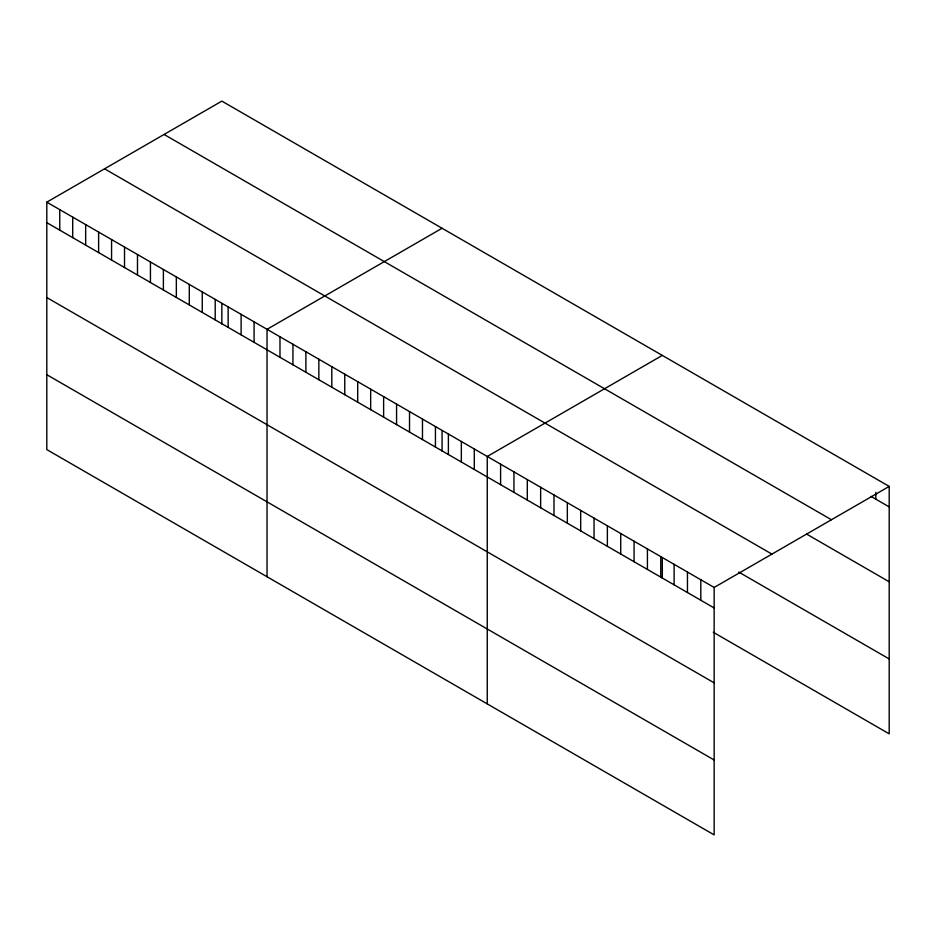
<?xml version="1.0" encoding="UTF-8"?>
<svg xmlns="http://www.w3.org/2000/svg" width="936" height="936" viewBox="0 0 936 936"><rect width="100%" height="100%" fill="white"/><g stroke="black" fill="none" stroke-linecap="round" stroke-linejoin="round"><path stroke-width="1.4" d="M46.8 202.164L714.156 587.457L714.156 834.889L46.8 449.596L46.8 202.164L221.844 101.111L889.2 486.404L889.2 733.836L713.267 632.256M442.073 228.255L267.029 329.32L267.029 576.751M662.302 355.399L487.258 456.464L487.258 703.895M714.156 587.457L889.2 486.404M870.995 496.384L889.2 506.891M164.081 134.456L831.437 519.749M806.692 534.14L889.2 581.782M104.563 168.819L771.919 554.112M738.738 572.071L889.2 658.944M46.8 222.663L714.156 607.955M46.8 297.554L714.156 682.847M46.8 374.704L714.156 759.997M875.85 492.348L875.85 499.18M700.807 579.758L700.807 600.245M687.457 572.048L687.457 592.535M674.107 564.35L674.107 584.836M662.302 557.891L662.302 578.319M660.769 556.639L660.769 577.126M647.419 548.929L647.419 569.427M634.07 541.23L634.07 561.717M620.72 533.52L620.72 554.007M607.37 525.81L607.37 546.308M594.032 518.111L594.032 538.598M580.683 510.401L580.683 530.887M567.333 502.702L567.333 523.189M553.983 494.992L553.983 515.479M540.645 487.282L540.645 507.78M527.296 479.583L527.296 500.07M513.946 471.873L513.946 492.359M500.596 464.174L500.596 484.661M474.295 448.987L474.295 469.474M461.343 441.5L461.343 461.998M448.391 434.023L448.391 454.51M442.073 430.747L442.073 451.175M435.439 426.547L435.439 447.034M422.475 419.071L422.475 439.557M409.523 411.583L409.523 432.081M396.571 404.106L396.571 424.593M383.62 396.63L383.62 417.117M370.668 389.154L370.668 409.64M357.704 381.666L357.704 402.164M344.752 374.189L344.752 394.676M331.8 366.713L331.8 387.2M318.848 359.237L318.848 379.724M305.885 351.749L305.885 372.247M292.933 344.272L292.933 364.759M279.981 336.796L279.981 357.283M254.077 321.832L254.077 342.33M241.114 314.356L241.114 334.842M228.162 306.879L228.162 327.366M221.844 303.603L221.844 324.031M215.21 299.403L215.21 319.89M202.258 291.915L202.258 312.413M189.294 284.439L189.294 304.925M176.342 276.962L176.342 297.449M163.391 269.486L163.391 289.973M150.439 261.998L150.439 282.496M137.487 254.522L137.487 275.008M124.523 247.046L124.523 267.532M111.571 239.569L111.571 260.056M98.619 232.081L98.619 252.58M85.667 224.605L85.667 245.092M72.704 217.129L72.704 237.615M59.752 209.652L59.752 230.139"/></g></svg>
